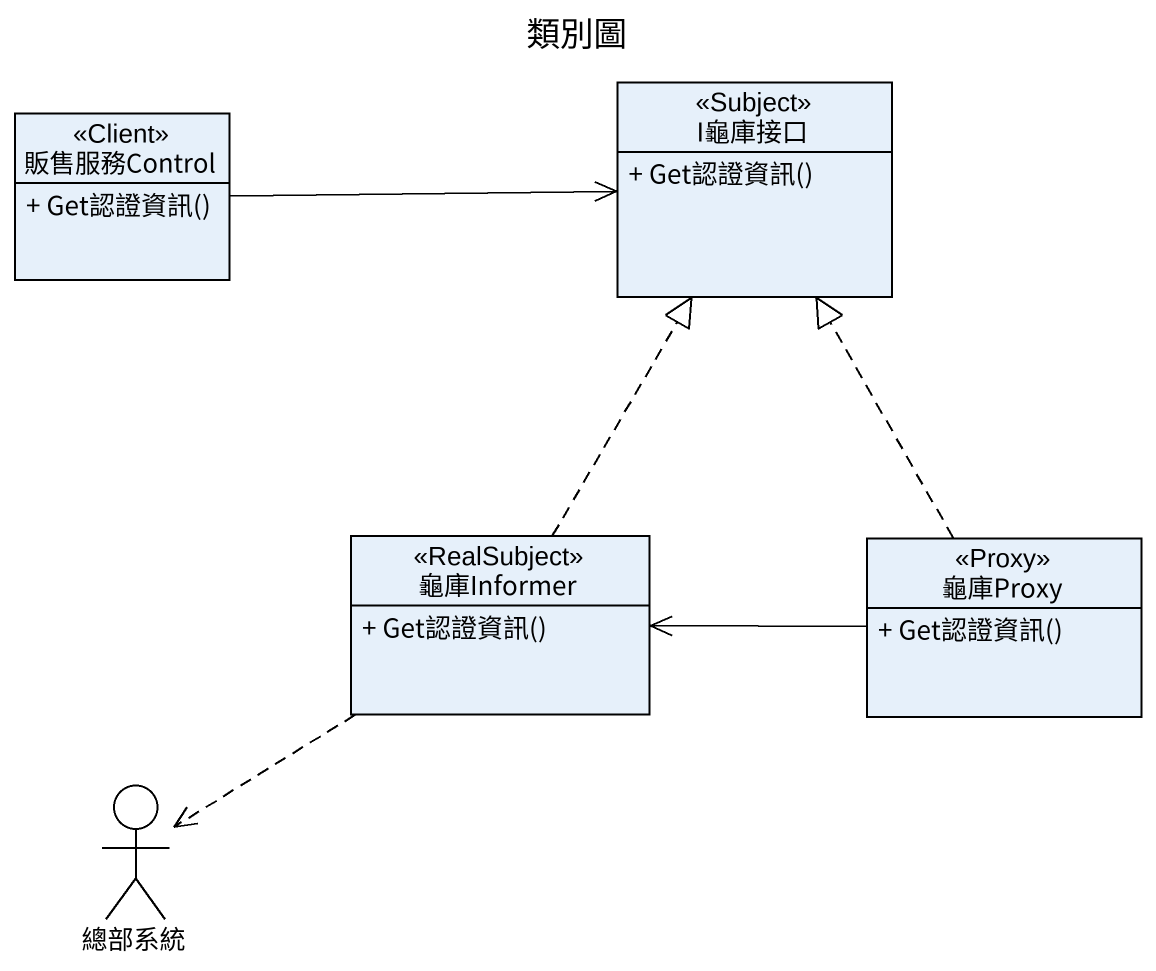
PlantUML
@startuml
title 類別圖
allowmixing
hide circle
hide empty members
skinparam classAttributeIconSize 0
class 販售服務Control <<Client>> {
  + Get認證資訊()
}
interface I龜庫接口 <<Subject>> {
  + Get認證資訊()
}
class 龜庫Informer <<RealSubject>> {
  + Get認證資訊()
}
class 龜庫Proxy <<Proxy>> {
  + Get認證資訊()
}
actor 總部系統
販售服務Control -right-> I龜庫接口
龜庫Informer .up.|> I龜庫接口
龜庫Informer ..> 總部系統
龜庫Proxy .up.|> I龜庫接口
龜庫Proxy -left-> 龜庫Informer
@enduml
